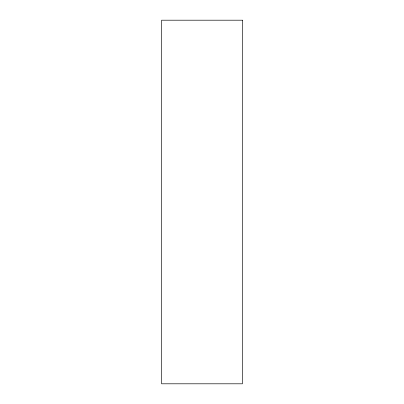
<?xml version="1.0" encoding="UTF-8"?>
<svg xmlns="http://www.w3.org/2000/svg" width="404" height="404" viewBox="0 0 404 404"><rect width="100%" height="100%" fill="white"/><g stroke="black" fill="none" stroke-linecap="round" stroke-linejoin="round"><path stroke-width="0.61" d="M242.4 20.2L161.6 20.2L161.6 383.8L242.4 383.8L242.4 20.2"/></g></svg>
